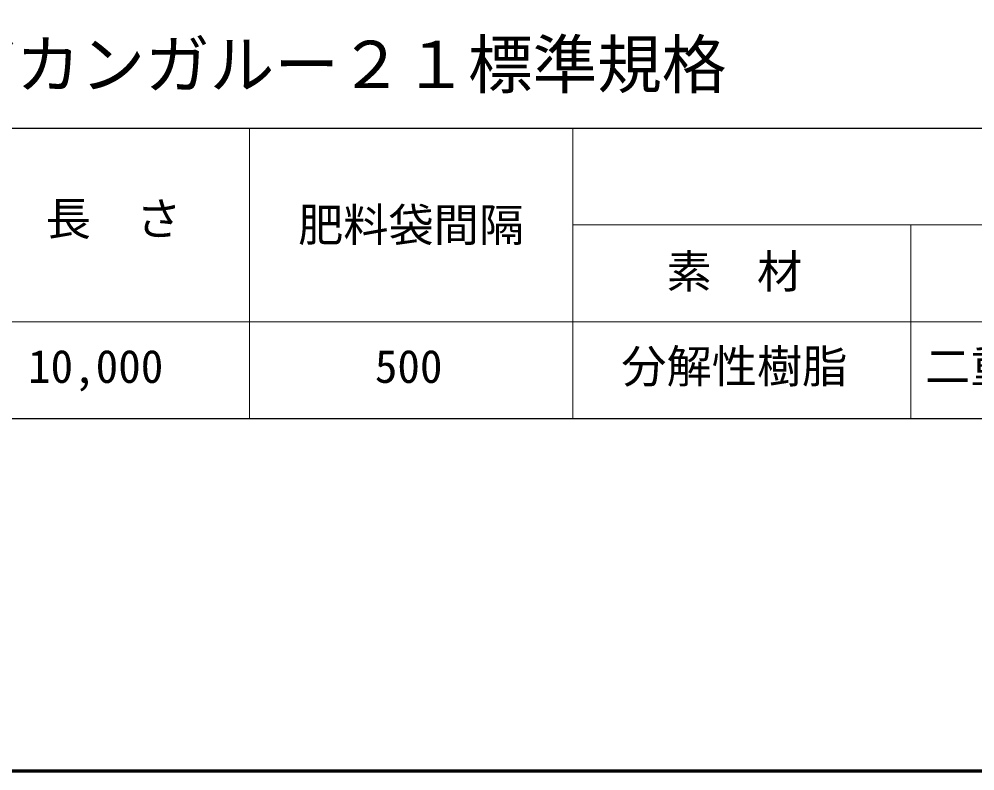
# Model space of a CAD drawing. Units: millimetres, scale not verified. Extents: x 200 to 8200, y 200 to 5838.
# Drawn here: x 1040 to 2519, y 200 to 1364 of the extents above; entities that cross this region are included whole.
import ezdxf
from ezdxf.enums import TextEntityAlignment as Align

# ---------------------------------------------------------------- set-up
doc = ezdxf.new("R2010")
doc.units = ezdxf.units.MM
doc.header["$LTSCALE"] = 20
for name, color, linetype, lineweight in [('C-MTR-FRAM', 5, 'Continuous', 25), ('C-MTR-LINE', 5, 'Continuous', 13), ('C-STR-DIM', 1, 'Continuous', 13), ('C-TTL', 2, 'Continuous', 70)]:
    doc.layers.add(name, color=color, linetype=linetype, lineweight=lineweight)
doc.layers.add('C-TTL-TXT', color=5, linetype='Continuous')
doc.styles.add('ＭＳ ゴシック', font='')
doc.styles.get('ＭＳ ゴシック').set_extended_font_data('MS Gothic')

msp = doc.modelspace()

# ---------------------------------------------------------------- linework, layer by layer
at = {"layer": 'C-MTR-FRAM'}
msp.add_line((635.64, 1195.52), (3976.84, 1195.52), dxfattribs=at)
at = {"layer": 'C-MTR-LINE'}
for p, q in [((1396.33, 1195.52), (1396.33, 745.52)), ((1896.87, 1195.52), (1896.87, 745.52)), ((1896.87, 1045.52), (2420.27, 1045.52)), ((2420.27, 1045.52), (2949.87, 1045.52)), ((2420.27, 1045.52), (2420.27, 745.52)), ((635.64, 895.52), (3976.84, 895.52))]:
    msp.add_line(p, q, dxfattribs=at)
at = {"layer": 'C-STR-DIM', "color": 5, "lineweight": 25}
msp.add_line((635.64, 745.52), (3976.84, 745.52), dxfattribs=at)
at = {"layer": 'C-TTL'}
msp.add_lwpolyline([(200, 200), (8200, 200), (8200, 5740), (200, 5740)], close=True, dxfattribs=at)

# ---------------------------------------------------------------- texts
at = {"layer": 'C-STR-DIM', "color": 5, "style": 'ＭＳ ゴシック'}
for s, p in [('長\u3000さ', (1185.97, 1014.15)), ('肥料袋間隔', (1646.67, 1004.6)), ('素\u3000材', (2147.07, 932.43)), ('分解性樹脂', (2147.07, 785.52)), ('二重編みネット', (2687.24, 785.52)), ('10,000', (1158.29, 785.52)), ('500', (1642.86, 785.52))]:
    msp.add_text(s, height=51.32, dxfattribs=at).set_placement(p, align=Align.BOTTOM_CENTER)
at = {"layer": 'C-TTL-TXT', "style": 'ＭＳ ゴシック'}
msp.add_text('ハリシバカンガルー２１標準規格', height=73.31, dxfattribs=at).set_placement((634.83, 1235.52), align=Align.BOTTOM_LEFT)

doc.saveas('drawing.dxf')
